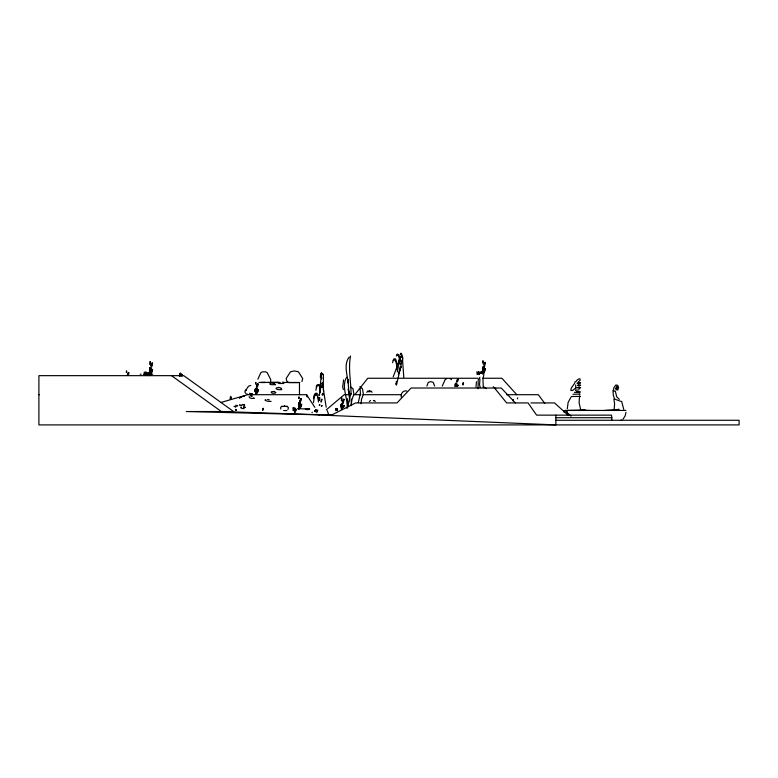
<?xml version="1.0" encoding="UTF-8"?>
<svg xmlns="http://www.w3.org/2000/svg" width="778" height="778" viewBox="0 0 778 778"><rect width="100%" height="100%" fill="white"/><g stroke="black" fill="none" stroke-linecap="round" stroke-linejoin="round"><path stroke-width="1.17" d="M150.047 372.779L150.047 374.646M149.833 374.228L149.775 371.719M294.755 411.465L294.716 409.899M481.008 373.061L481.008 372.127M400.388 361.177C399.347 359.99 398.404 352.006 396.323 356.013M351.364 405.639L351.286 399.026M150.105 373.887L150.135 372.254M294.92 411.261L294.979 408.236L294.483 410.239M146.157 374.753L146.196 372.75L145.71 374.753M149.677 375.57L149.736 372.302M298.908 407.74L299.005 402.975M341.62 408.489L341.707 403.724M150.154 370.639L150.222 367.488M251.761 394.65L251.78 393.658L251.527 394.65M294.677 411.28L294.736 408.275M315.314 411.795L315.333 410.784M455.801 386.442L455.869 383.291M482.467 373.275L482.603 366.905M145.914 374.782L145.963 372.788M231.397 397.636L230.949 398.696L230.978 397.597M255.806 388.397L255.777 389.963L256.244 388.397M294.969 412.243L295.076 408.431M149.843 367.556L149.775 370.698L150.66 367.488M251.527 394.689L251.547 393.697L251.187 394.689M255.359 391.606L255.437 388.465M298.626 403.043L298.548 406.184L299.433 402.975M337.428 410.006L337.448 409.024M341.26 406.933L341.338 403.792M455.422 386.501L455.49 383.36M150.203 374.374L150.387 368.49M482.953 373.712L483.148 367.838M299.005 408.79L299.17 403.976M315.635 411.406L315.674 410.132M150.3 364.454L150.378 361.546M294.716 412.262L294.843 408.479M319.709 400.456L319.797 397.558M341.785 400.689L341.873 397.782M483.05 363.803L483.138 360.895M126.697 372.477L126.746 371.048M149.93 364.512L150.018 361.576M149.794 374.422L150.028 368.548M255.923 383.894L255.972 382.455M255.845 393.172L255.981 389.399M299.122 398.472L299.16 397.033M319.34 400.524L319.437 397.587M341.416 400.748L341.503 397.811M341.746 408.499L341.882 404.725M482.555 373.771L482.778 367.897M126.337 372.526L126.386 371.067M230.307 399.27L230.346 397.811M255.563 383.943L255.602 382.484M298.752 398.521L298.801 397.062M482.73 362.383L482.778 360.924M146.254 374.121L146.322 372.399M251.839 395.039L251.887 393.853M298.616 408.849L298.849 403.179M315.43 410.181L315.391 411.455L315.353 410.424L315.09 410.959M341.357 408.576L341.513 404.784M148.209 374.646L148.248 373.712M455.966 386.092L456.034 384.283M479.054 372.292L478.995 374.101L478.956 372.098L478.46 374.092M146.021 374.179L146.089 372.438M251.605 395.088L251.654 393.901M255.524 391.285L255.651 388.601M319.768 405.377L319.807 404.502M455.587 386.18L455.665 384.351M478.82 372.341L478.752 374.15L478.713 372.137L478.062 374.121M319.398 405.455L319.437 404.56M396.274 383.768L396.401 381.269M284.145 406.34L284.534 405.688L284.923 406.34M307.718 409.549L308.107 408.897L308.487 409.549M361.167 403.792L361.43 399.746L363.365 394.067L362.46 388.699L359.854 386.754M479.968 379.149L479.52 384.809L480.259 387.59M179.387 376.046C181.994 372.74 179.66 372.147 179.524 376.212M320.4 375.803L321.061 373.732L322.15 374.558M347.046 408.508C348.136 398.258 340.968 386.676 346.599 377.291M396.615 369.793C397.519 362.431 394.028 356.149 392.54 362.723M567.288 408.703L568.125 402.45L570.945 397.169M476.457 381.755L476 387.006M313.466 398.628L314.118 395.185L315.362 393.308L316.889 393.26L318.367 395.205M401.302 397.295C400.262 393.872 403.208 389.973 406.777 390.984M322.364 382.932L322.209 383.846M179.699 374.247L180.496 373.061L181.575 374.617M320.721 374.014L321.654 372.856L322.675 374.558M316.296 387.288C315.703 383.836 320.633 383.291 321.013 387.784M399.824 358.843L399.328 361.741M401.584 357.345L400.991 353.338L400.213 354.651M320.108 392.851C321.032 385.334 316.996 381.813 315.858 390.284M575.905 387.901L575.613 384.935M295.056 411.572L295.494 408.849M316.763 412.748L317.093 410.599M318.397 402.012L318.28 397.188M319.369 395.584L321.226 375.239L321.577 374.257L323.356 374.267L323.356 389.224L326.196 407.166M397.393 371.942L398.511 365.252M625.979 412.359L625.162 415.87L623.052 419.148M256.118 393.833L257.178 388.154M299.306 408.401L300.366 402.732M315.829 411.173L315.965 410.259M342.019 409.15L342.777 404.861M350.547 356.003C348.019 368.655 351.111 381.677 351.034 394.436M479.16 374.51L479.462 372.711M483.284 372.263L485.384 362.626M180.068 376.387L180.564 374.49L182.344 374.5L182.344 375.774M321.927 385.363L322.141 384.186M358.269 402.634L360.428 393.396L360.107 388.601M320.361 377.33C320.39 378.458 320.341 373.207 321.654 374.5M146.556 374.257L146.886 372.477M148.773 375.55L149.405 372.254M149.901 372.963L149.639 374.422L152.109 369.443M322.393 394.864L322.578 393.794L322.841 394.864M231.367 398.939L231.474 398.404M298.684 408.45L299.919 402.79M312.095 412.69L312.192 412.155M315.43 411.192L315.605 410.298M341.386 409.189L342.621 403.539M478.771 374.539L479.141 372.74M151.292 368.626L150.329 374.393L152.459 369.365M456.657 385.83L456.929 384.429M398.881 363.394C398.248 358.872 403.821 351.549 402.615 360.7L403.792 377.32M481.825 373.236L482.156 371.602M402.43 359.271L396.537 384.828M146.196 374.286L146.575 372.516M150.183 371.514L150.806 368.694M251.78 395.195L251.965 394.31M255.768 392.423L256.721 388.222M295.163 408.888L294.629 411.591L295.504 409.666M322.102 386.024L322.52 384.167M151.107 374.821L152.702 369.531M322.014 386.442L321.742 387.629M456.132 385.888L456.783 383.107M483.877 374.335L482.973 379.178L483.284 387.619M398.608 373.81L398.355 374.237M343.575 379.859L342.67 387.006L343.399 389.584M231.192 398.676L231.484 397.49M151.584 367.245L152.624 363.277M179.66 375.229L180.321 374.276L180.866 375.297M320.672 374.986L321.343 373.08L322.111 374.374M343.079 403.481L344.109 399.513M579.396 397.811L579.104 402.868L580.514 408.829M313.485 402.615L314.409 396.469L316.16 394.154L315.537 394.261L317.463 396.099L318.552 400.31M483.897 366.652L482.399 373.771L484.869 368.791M366.778 392.355L367.722 391.246L371.417 391.285L372.03 392.355M147.927 375.57L148.763 372.302M317.336 411.572L317.745 409.928M262.789 410.492L263.421 408.401M295.679 411.241L296.165 409.549M401.195 360.729L401.01 361.43M462.929 385.042L463.562 382.951M484.072 373.207L485.453 368.879M564.079 412.165L564.536 410.56M369.569 391.704L369.404 390.721L369.239 391.704M347.63 407.137L350.946 393.396M400.407 353.844C401.643 351.685 402.216 356.295 402.44 357.51M128.273 375.385L128.992 372.779M257.499 386.802L258.208 384.196M300.687 401.38L301.407 398.764M321.324 401.905L322.043 399.289M457.561 381.697L458.271 379.081M341.27 406.875L342.145 403.724M481.086 373.275L481.524 371.651M151.486 365.952L152.245 363.307M257.071 386.861L257.829 384.215M300.269 401.438L301.018 398.793M320.906 401.954L321.654 399.318M342.972 402.187L343.73 399.542M457.133 381.745L457.882 379.11M484.247 365.3L484.995 362.655M393.084 360.506L393.931 358.882L395.555 358.921L397.869 365.621M300.337 408.411L301.815 404.268M315.362 411.348L315.508 410.823M316.461 411.173L316.627 410.609M150.407 374.87L152.274 369.589M295.115 411.873L295.854 409.598M145.301 374.782L145.904 372.788M236.074 410.162L236.249 409.568M294.084 410.259L294.687 408.275M455.85 384.847L456.307 383.291M483.41 366.837L482.477 368.461M128.224 374.111L128.603 372.798M369.326 401.545L370.532 400.524M396.634 354.914C398.19 352.181 400.087 357.355 400.242 359.144M401.72 360.71L401.059 362.626M254.814 391.606L255.836 388.465M337.088 410.006L337.389 409.024M340.715 406.933L341.736 403.792M454.877 386.501L455.889 383.36M483.439 373.265L485.034 368.928M147.207 374.597L147.567 373.537M257.392 392.929L258.627 389.69M517.37 398.861L517.71 397.859M149.726 369.112L150.251 367.556M298.499 404.599L299.024 403.043M262.585 409.977L263.149 408.44M299.754 408.479L301.417 404.297M315.012 411.397L315.382 410.356M316.101 411.222L316.286 410.658M399.629 370.386L400.359 367.031L400.981 367.274M127.514 375.453L128.623 372.477M151.156 365.952L152.255 362.986M256.74 386.87L257.839 383.894M299.929 401.438L301.037 398.472M342.641 402.187L343.74 399.221M456.803 381.755L457.902 378.779M483.906 365.3L485.015 362.334M343.575 407.39L344.187 405.766M480.143 373.401L480.522 372.39M146.877 374.646L147.285 373.586L147.023 374.121M256.866 393.007L258.228 389.72M462.91 384.001L463.289 383M564.05 411.124L564.245 410.609M295.3 410.891L295.805 409.607M297.274 408.713L299.579 408.771L301.242 404.852M315.936 411.406L316.442 410.132M483.469 372.643L485.219 368.714M399.377 358.989L400.135 358.901L400.952 361.303M393.182 376.863L397.062 366.662L396.799 365.193L397.597 365.3L399.153 361.371M398.978 372.156L399.454 370.853M127.164 375.521L128.351 372.526M150.796 366.02L151.982 363.034M256.39 386.938L257.576 383.943M299.579 401.506L300.765 398.521M342.291 402.255L343.477 399.27M426.879 386.024L428.299 382.377L430.759 381.619L433.229 382.377L434.649 386.024M351.131 405.202L351.948 399.746L353.883 394.067L352.979 388.699L350.372 386.754M321.8 406.33L322.111 405.533M457.026 380.316L457.629 378.828M484.14 363.861L484.743 362.383M615.369 388.854C617.158 386.792 616.127 385.061 617.353 387.376L616.769 389.311L617.547 389.311M256.682 393.172L258.053 390.284M262.653 409.549L263.178 408.392M462.803 384.099L463.318 382.941M563.943 411.222L564.196 410.628M321.343 406.398L321.693 405.591M343.769 405.815L343.079 407.458L343.954 405.601M457.571 386.189L457.921 385.382M480.259 372.429L479.832 373.45L480.376 372.292M400.67 363.598L400.3 364.425M398.725 373.528L400.971 367.274M322.452 382.523L322.024 383.603M257.888 379.187L260.825 372.681L262.312 371.855L265.755 371.855L267.243 372.681L270.715 379.615L270.715 381.249M298.83 408.849L300.892 404.93M315.528 411.455L316.14 410.181M442.254 386.053L445.191 379.547L446.679 378.721M322.073 394.816L322.685 393.318L323.142 394.786M256.108 393.25L257.693 390.361M342.019 408.576L343.594 405.678M479.16 374.15L480.152 372.341M479.929 377.291L478.198 379.888L478.091 388.757M301.903 381.551L302.72 378.585L298.412 371.796L294.434 370.96L290.457 371.796L286.148 378.585L286.965 381.551L289.046 382.611L299.831 382.611M457.62 386.092L458.106 385.168M146.721 374.179L147.052 373.576M262.614 409.004L262.935 408.44M462.764 383.554L463.075 382.99M457.201 386.18L457.756 385.246M256.584 385.334L257.761 383.573M287.918 409.549L288.463 407.691L287.053 406.33L281.519 406.379L280.605 407.691L280.761 409.004M245.848 390.245L245.498 390.721L248.483 386.189L250.759 385.46M354.817 394.699L367.78 378.254L477.77 378.254M579.659 397.072L580.106 396.274M349.176 357.092C343.516 364.299 347.299 374.899 348.262 383.068L347.883 379.508L349.614 400.806M181.809 376.289L181.663 374.801M579.522 395.068L579.911 394.096M575.652 388.416L575.769 389.058M271.114 401.322C269.645 402.158 262.371 400.106 265.92 399.659M249.154 396.595L249.446 397.616L251.498 398.443L254.338 398.326L253.725 397.898M326.303 409.841L344.197 394.699L348.923 394.699M576.08 387.668L572.676 390.468L570.896 390.537C570.362 387.425 574.446 384.984 575.136 381.784L575.983 381.57C576.469 380.141 580.826 376.785 580.174 380.296L578.346 381.872L578.394 383.311L576.984 383.311L580.621 382.757L578.511 383.875L578.822 385.373L577.422 385.373L580.534 385.061L578.968 386.073L578.997 387.726L577.587 387.726L580.621 387.561L579.328 388.553M579.202 393.104L580.476 391.84L576.333 391.801M370.065 391.762L371.087 391.246M555.881 420.276L739.1 420.276L739.1 424.905L38.9 424.905L38.9 375.657L183.744 375.657L233.604 411.543L186.302 411.543L331.399 415.141L355.634 402.926L397.004 402.926L411.115 388.018L501.207 388.018L515.415 402.926M246.169 390.002L244.963 390.994L245.06 392.589L246.198 393.892M270.443 383.466L269.694 384.011L271.182 384.711L275.529 384.692L273.506 383.642M239.429 398.054L240.353 397.743M240.344 397.198L244.117 395.973L244.282 396.459M239.332 397.791L241.647 397.033M575.457 390.361L579.114 389.807M286.236 406.563L287.529 406.379M373.547 400.699L374.519 400.553L375.22 401.545M220.952 402.469L247.754 394.699L306.59 394.699L314.857 407.351M620.902 420.227L621.651 420.013M274.167 383.194L270.763 382.951M571.529 396.498L580.174 396.42M281.539 406.379L282.832 406.563M574.427 392.365L579.017 392.2M572.978 394.261L578.881 394.125M604.7 410.444L619.074 409.384L613.307 410.113L614.221 408.936L614.601 403.733L613.861 399.124M239.887 404.628C237.728 405.387 244.039 406.34 241.277 404.9M236.094 405.153C234.45 405.503 238.486 406.7 237.689 405.591M581.798 410.201L585.299 410.045L567.065 410.444L567.201 414.596M282.424 382.173L283.493 382.154L283.795 383.496L278.806 383.496M322.977 385.431L322.432 384.809M278.135 382.475L277.367 382.475L278.835 382.484M578.91 410.444L589.345 410.414M140.205 374.228L141.119 374.228M151.759 374.228L152.673 374.228M143.687 374.364L146.04 374.364L145.729 372.38M482.564 378.254L501.898 378.254L516.796 394.699M265.541 382.445L261.019 382.475L264.627 382.475M277.843 382.475L270.637 382.475L280.245 382.494M299.472 382.475L283.97 382.475M615.058 391.208L613.336 390.575L613.842 387.775L615.777 385.061L617.625 385.227L618.656 387.318L617.81 389.943L616.507 389.827C615.301 388.815 617.139 387.658 617.294 389.088M38.9 394.699L39.425 394.699M354.019 394.699L360.846 394.699M363.034 394.699L401.516 394.699M506.497 394.699L538.318 394.699L544.824 403.461M230.395 396.391L231.027 396.44M373.401 400.524L374.16 400.524M620.669 401.292L614.639 399.124L613.336 395.341L613.015 390.575M530.946 402.926L554.51 402.926L568.086 415.141M306.124 409.539L309.119 409.539M625.911 410.444L564.945 410.444L571.033 416.181M283.669 410.56L286.897 410.56M318.902 414.907L319.466 414.907M555.881 417.708L611.839 417.708L611.839 420.276M258.918 382.436L279.195 382.465M267.632 382.455L271.045 382.475M278.388 387.765L276.754 387.755L275.995 388.543L277.464 389.574L281.218 389.729L281.811 389.535L281.169 388.572M264.559 382.445L265.24 382.455M308.565 409.014L309.537 409.034M299.579 408.771L309.712 409.043M305.307 408.917L306.775 408.965M331.399 415.141L221.38 411.543L171.51 375.657M322.782 415.141L555.881 424.905L555.881 415.141M278.388 387.298L281.169 388.105M321.042 386.734L322.88 387.133M250.565 395.973L252.16 396.576M267.506 399.406L269.382 399.941M367.722 391.246L368.743 391.762M450.112 378.721L451.6 379.547M399.503 364.016L398.813 363.521L399.27 359.348M619.337 399.396L616.691 396.809L615.369 391.208M495.79 388.699L493.184 386.754M486.308 388.699L483.702 386.754M494.536 388.018L506.653 402.926L528.067 402.926L536.616 415.141L611.479 415.141L611.839 417.708M328.442 413.954L327.266 410.677M323.23 377.855L323.424 378.497M401.049 361.653L401.195 362.169M621.603 401.292L623.761 409.384M307.154 396.974L306.59 394.699L306.59 395.817M347.163 398.501L348.563 405.97M402.489 357.783L402.586 358.337M336.184 408.44L336.417 410.152M293.471 407.691L293.763 410.56M144.698 372.205L144.971 374.49M455.081 384.264L455.198 385.061M340.92 404.696L341.036 405.494M255.019 389.37L255.233 390.974M323.356 389.195L323.658 391.324M250.38 393.678L250.516 394.825M478.548 372.224L478.723 374.276M294.58 408.362L294.687 409.384M251.382 393.785L251.489 394.806M321.547 378.905L321.226 376.182M513.285 399.649L513.354 400.67M477.624 372.681L477.741 374.422M235.822 409.316L235.89 410.337M230.696 397.84L230.765 398.871M337.341 409.617L337.428 410.648M231.28 397.869L231.338 398.783M476.953 371.612L477.118 374.558M335.688 408.499L335.824 410.706M292.975 407.75L293.141 410.696M249.787 393.172L249.884 394.641M144.202 372.263L144.338 374.471L144.261 373.858L145.457 374.364M230.327 397.636L230.376 398.511M145.311 372.263L145.408 374.247M478.1 372.273L478.188 374.257M336.835 409.16L336.893 410.483M294.123 408.411L294.21 410.395M250.934 393.833L250.993 395.156M512.945 399.873L512.974 400.748M235.481 409.549L235.52 410.414M482.535 371.067L482.584 372.74M298.558 407.205L298.616 408.878M236.123 409.461L236.152 410.239M480.007 372.341L480.026 373.518M147.246 372.993L147.275 374.169M148.987 373.576L148.997 374.646M482.768 367.537L482.778 368.432M455.655 383.992L455.684 385.8M341.503 404.424L341.532 407.157M298.791 403.675L298.82 406.408M255.602 389.097L255.612 390.002M150.018 368.189L150.047 371.845M146.089 372.205L146.108 374.49M294.872 408.256L294.881 409.403M251.683 393.678L251.683 394.251M478.859 372.681L478.869 374.422M231.416 397.84L231.426 398.871M316.685 410.181L316.695 411.368M145.836 372.263L145.846 374.471M478.596 372.341L478.606 374.558M337.331 409.228L337.331 409.967M251.43 393.901L251.43 394.641M231.27 397.636L231.27 398.511M315.255 410.473L315.265 411.212M299.472 383.661L299.472 394.699M243.835 407.944A1.799 0.535 13.9 0 1 243.417 408.625A1.799 0.535 13.9 0 1 240.976 407.944A1.799 0.535 13.9 0 1 241.394 407.264M247.735 394.358A4.347 1.293 -1.6 0 1 247.404 394.047M396.303 383.204L396.235 384.77L396.303 383.204M234.217 406.417L235.948 406.894L234.285 406.359M242.94 404.628L244.662 405.105L242.94 404.628M243.621 406.952L245.352 407.439L243.621 406.952M275.752 392.637C275.266 393.619 270.209 393.6 271.308 391.791L274.342 391.392L275.752 392.637M400.349 356.616L399.804 359.028L400.349 356.616M401.147 366.915L401.185 366.866M400.738 367.128L400.164 367.012L400.738 367.128M349.166 394.436L348.272 389.088L349.166 394.436"/></g></svg>
